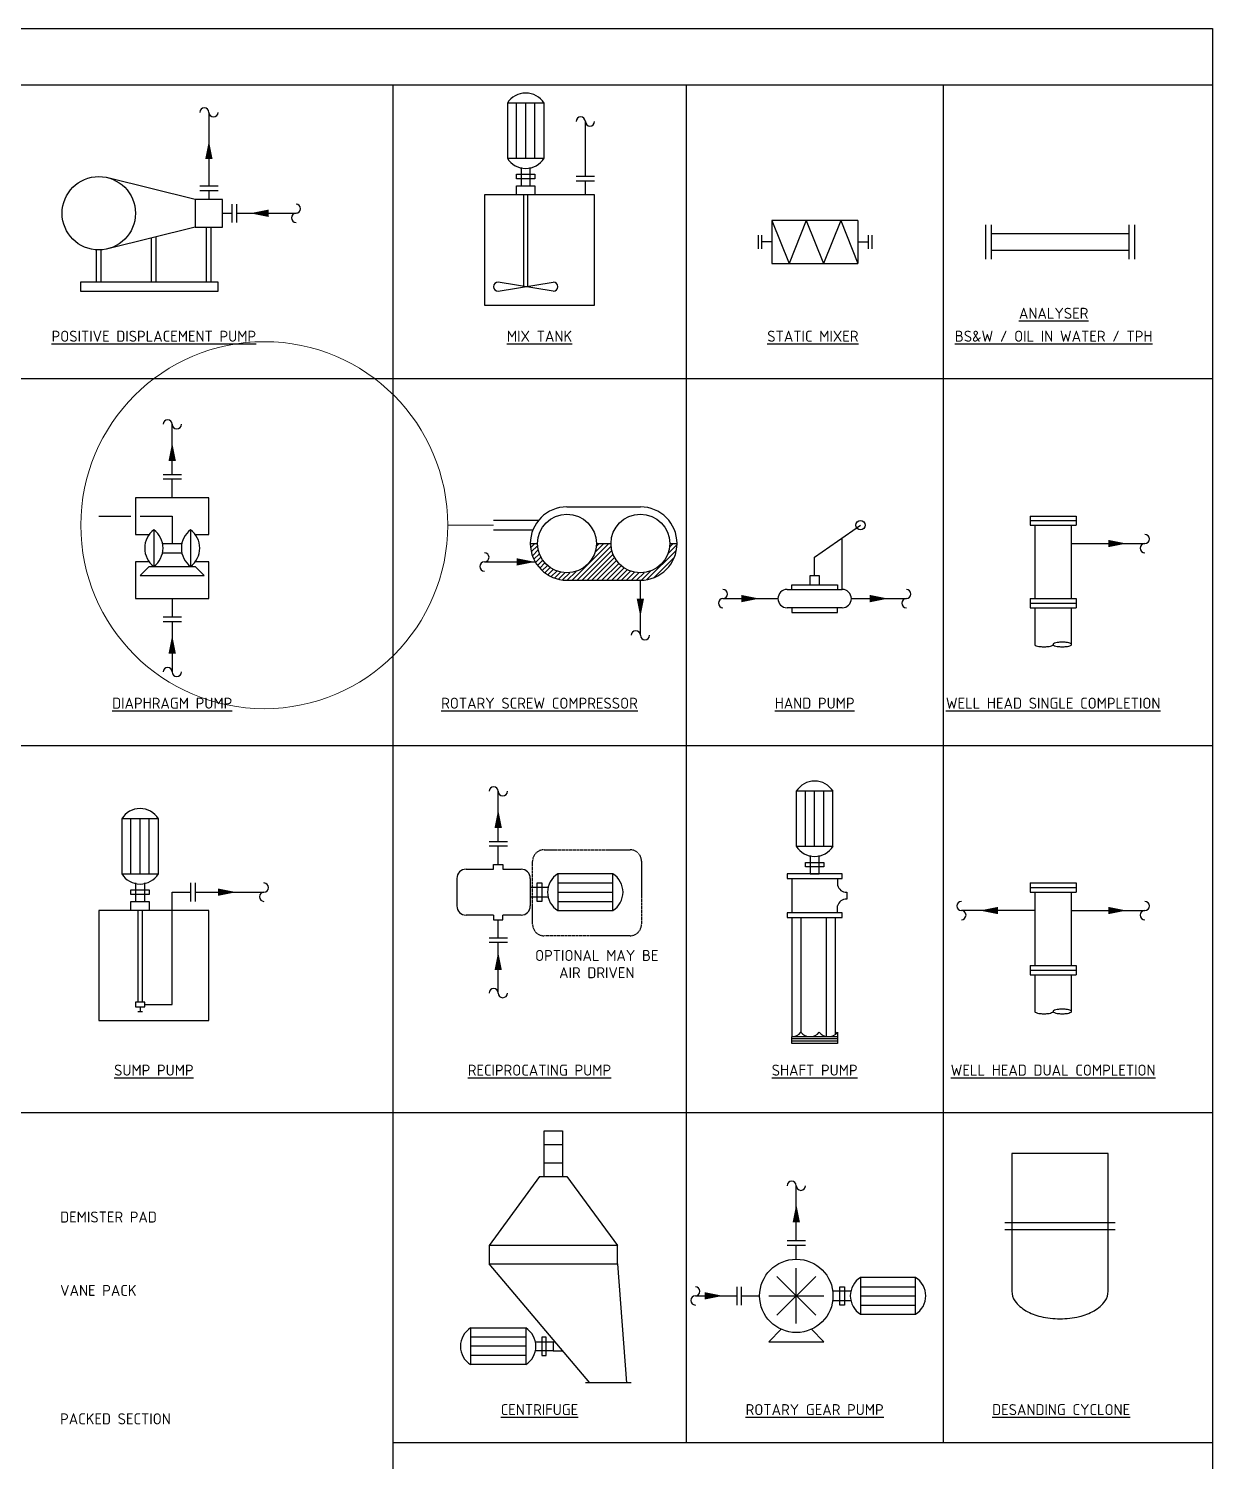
# Model space of a CAD drawing. Header units: millimetres. Extents: x -325 to 284974, y -1 to 659558.
# Drawn here: x 3498.9 to 3821.5, y 1278 to 1668.4 of the extents above; entities that cross this region are included whole.
import ezdxf
from ezdxf.enums import TextEntityAlignment as Align

# ---------------------------------------------------------------- set-up
doc = ezdxf.new("R2010")
doc.units = ezdxf.units.MM
doc.header["$LTSCALE"] = 0.5
doc.linetypes.add('DASH1', pattern=[0.12, 0.08, -0.04])
for name, color, linetype in [('DRAWING', 7, 'Continuous'), ('EQUIP', 3, 'Continuous'), ('MINOR', 1, 'Continuous'), ('PID', 2, 'Continuous'), ('TEXT_10', 2, 'Continuous')]:
    doc.layers.add(name, color=color, linetype=linetype)
doc.styles.add('X1', font='iso3098b.shx', dxfattribs={"height": 0.125})

# ---------------------------------------------------------------- blocks, each defined once
blk = doc.blocks.new('FLG')
at = {"color": 0}
blk.add_line((0, 0.25), (0, -0.25), dxfattribs=at)
blk = doc.blocks.new('MOTOR')
at = {"layer": 'DRAWING', "color": 7, "lineweight": 13}
blk.add_line((1, 0), (0, 0), dxfattribs=at)
blk.add_circle((5, 0), 4, dxfattribs=at)

msp = doc.modelspace()

# ---------------------------------------------------------------- hatches: boundary and pattern name
at = {"layer": 'EQUIP'}
h = msp.add_hatch(dxfattribs=at)
h.set_pattern_fill('ANSI31', color=256, scale=0.3)
h.set_pattern_definition([(45, (-276.7662, -24.1751), (-0.6735192, 0.6735192), [])])
h.paths.add_polyline_path([(3657.64, 1528.09), (3653.64, 1528.09, -1), (3637.64, 1528.09), (3635.64, 1528.09, 0.414214), (3645.64, 1518.09), (3665.64, 1518.09, 0.414214), (3675.64, 1528.09), (3673.64, 1528.09, -1)])

# ---------------------------------------------------------------- linework, layer by layer
at = {"linetype": 'Continuous'}
for p, q in [((2910.7, 1653.09), (3821.53, 1653.09)), ((3598.14, 1653.09), (3598.14, 1135.59)), ((3678.14, 1653.09), (3678.14, 1283.09)), ((3748.14, 1653.09), (3748.14, 1283.09)), ((3150.7, 1573.09), (3821.53, 1573.09)), ((3150.7, 1473.09), (3821.53, 1473.09)), ((3150.7, 1373.09), (3821.53, 1373.09)), ((3702.83, 1317.78), (3713.44, 1328.39)), ((3713.44, 1317.78), (3702.83, 1328.39)), ((3708.14, 1315.59), (3708.14, 1330.59)), ((3700.64, 1323.09), (3715.64, 1323.09)), ((3598.14, 1283.09), (3821.53, 1283.09))]:
    msp.add_line(p, q, dxfattribs=at)
msp.add_lwpolyline([(3821.53, 1135.59), (2910.7, 1135.59), (2910.7, 1668.4), (3821.53, 1668.4)], close=True, dxfattribs=at)
at = {"layer": 'EQUIP'}
for p, q in [((3629.39, 1648.09), (3629.39, 1633.09)), ((3639.39, 1648.09), (3629.39, 1648.09)), ((3639.39, 1633.09), (3639.39, 1648.09)), ((3629.39, 1633.09), (3639.39, 1633.09)), ((3633.14, 1630.59), (3633.14, 1625.59)), ((3635.64, 1625.59), (3635.64, 1630.59)), ((3633.14, 1625.59), (3635.64, 1625.59)), ((3759.7, 1614.96), (3759.7, 1605.59)), ((3761.26, 1614.96), (3761.26, 1605.59)), ((3761.26, 1612.62), (3798.76, 1612.62)), ((3798.76, 1614.96), (3798.76, 1605.59)), ((3800.32, 1614.96), (3800.32, 1605.59)), ((3798.76, 1607.93), (3761.26, 1607.93)), ((3637.83, 1534.34), (3625.64, 1534.34)), ((3645.64, 1538.09), (3665.64, 1538.09)), ((3625.64, 1531.84), (3636.37, 1531.84)), ((3645.64, 1518.09), (3665.64, 1518.09)), ((3708.14, 1460.59), (3708.14, 1445.59)), ((3718.14, 1460.59), (3708.14, 1460.59)), ((3718.14, 1445.59), (3718.14, 1460.59)), ((3524.29, 1453.09), (3524.29, 1438.09)), ((3534.29, 1453.09), (3524.29, 1453.09)), ((3534.29, 1438.09), (3534.29, 1453.09)), ((3708.14, 1445.59), (3718.14, 1445.59)), ((3711.89, 1443.09), (3711.89, 1438.09)), ((3714.39, 1438.09), (3714.39, 1443.09)), ((3524.29, 1438.09), (3534.29, 1438.09)), ((3643.14, 1438.09), (3643.14, 1428.09)), ((3658.14, 1438.09), (3643.14, 1438.09)), ((3658.14, 1428.09), (3658.14, 1438.09)), ((3711.89, 1438.09), (3714.39, 1438.09)), ((3528.04, 1435.59), (3528.04, 1430.59)), ((3530.54, 1430.59), (3530.54, 1435.59)), ((3635.64, 1434.34), (3635.64, 1431.84)), ((3640.64, 1434.34), (3635.64, 1434.34)), ((3528.04, 1430.59), (3530.54, 1430.59)), ((3635.64, 1431.84), (3640.64, 1431.84)), ((3643.14, 1428.09), (3658.14, 1428.09)), ((3765.01, 1343.09), (3795.01, 1343.09)), ((3765.01, 1341.21), (3795.01, 1341.21)), ((3725.64, 1328.09), (3725.64, 1318.09)), ((3740.64, 1328.09), (3725.64, 1328.09)), ((3740.64, 1318.09), (3740.64, 1328.09)), ((3718.14, 1324.34), (3718.14, 1321.84)), ((3723.14, 1324.34), (3718.14, 1324.34)), ((3718.14, 1321.84), (3723.14, 1321.84)), ((3725.64, 1318.09), (3740.64, 1318.09)), ((3619.39, 1314.34), (3634.39, 1314.34)), ((3619.39, 1304.34), (3619.39, 1314.34)), ((3634.39, 1314.34), (3634.39, 1304.34)), ((3636.89, 1310.59), (3641.89, 1310.59)), ((3641.89, 1308.09), (3636.89, 1308.09)), ((3641.89, 1310.59), (3641.89, 1308.09)), ((3634.39, 1304.34), (3619.39, 1304.34))]:
    msp.add_line(p, q, dxfattribs=at)
at = {"layer": 'EQUIP', "color": 2, "linetype": 'Continuous'}
for p, q in [((3631.89, 1633.09), (3631.89, 1648.09)), ((3634.39, 1633.09), (3634.39, 1648.09)), ((3636.89, 1633.09), (3636.89, 1648.09)), ((3710.64, 1445.59), (3710.64, 1460.59)), ((3713.14, 1445.59), (3713.14, 1460.59)), ((3715.64, 1445.59), (3715.64, 1460.59)), ((3526.79, 1438.09), (3526.79, 1453.09)), ((3529.29, 1438.09), (3529.29, 1453.09)), ((3531.79, 1438.09), (3531.79, 1453.09)), ((3643.14, 1435.59), (3658.14, 1435.59)), ((3643.14, 1433.09), (3658.14, 1433.09)), ((3643.14, 1430.59), (3658.14, 1430.59)), ((3725.64, 1325.59), (3740.64, 1325.59)), ((3725.64, 1323.09), (3740.64, 1323.09)), ((3725.64, 1320.59), (3740.64, 1320.59)), ((3634.39, 1311.84), (3619.39, 1311.84)), ((3634.39, 1309.34), (3619.39, 1309.34)), ((3634.39, 1306.84), (3619.39, 1306.84))]:
    msp.add_line(p, q, dxfattribs=at)
at = {"layer": 'EQUIP', "color": 2}
for p, q in [((3631.89, 1628.71), (3636.89, 1628.71)), ((3631.89, 1627.46), (3631.89, 1628.71)), ((3636.89, 1628.71), (3636.89, 1627.46)), ((3636.89, 1627.46), (3631.89, 1627.46)), ((3710.64, 1441.21), (3715.64, 1441.21)), ((3710.64, 1439.96), (3710.64, 1441.21)), ((3715.64, 1441.21), (3715.64, 1439.96)), ((3715.64, 1439.96), (3710.64, 1439.96)), ((3526.79, 1433.71), (3531.79, 1433.71)), ((3526.79, 1432.46), (3526.79, 1433.71)), ((3531.79, 1433.71), (3531.79, 1432.46)), ((3637.51, 1435.59), (3638.76, 1435.59)), ((3637.51, 1430.59), (3637.51, 1435.59)), ((3638.76, 1435.59), (3638.76, 1430.59)), ((3531.79, 1432.46), (3526.79, 1432.46)), ((3638.76, 1430.59), (3637.51, 1430.59)), ((3720.01, 1325.59), (3721.26, 1325.59)), ((3720.01, 1320.59), (3720.01, 1325.59)), ((3721.26, 1325.59), (3721.26, 1320.59)), ((3721.26, 1320.59), (3720.01, 1320.59)), ((3638.76, 1311.84), (3638.76, 1306.84)), ((3640.01, 1311.84), (3638.76, 1311.84)), ((3640.01, 1306.84), (3640.01, 1311.84)), ((3638.76, 1306.84), (3640.01, 1306.84))]:
    msp.add_line(p, q, dxfattribs=at)
at = {"layer": 'EQUIP', "linetype": 'Continuous'}
for p, q in [((3544.29, 1621.84), (3520.47, 1627.79)), ((3631.89, 1625.59), (3636.89, 1625.59)), ((3631.89, 1623.09), (3631.89, 1625.59)), ((3636.89, 1625.59), (3636.89, 1623.09)), ((3633.76, 1623.09), (3633.76, 1598.09)), ((3635.01, 1598.09), (3635.01, 1623.09)), ((3544.29, 1614.34), (3520.47, 1608.39)), ((3724.93, 1616.13), (3701.49, 1616.13)), ((3701.49, 1616.13), (3701.49, 1604.42)), ((3701.49, 1616.13), (3706.18, 1604.42)), ((3710.87, 1616.13), (3706.18, 1604.42)), ((3710.87, 1616.13), (3715.56, 1604.42)), ((3720.24, 1616.13), (3715.56, 1604.42)), ((3720.24, 1616.13), (3724.93, 1604.42)), ((3724.93, 1616.13), (3724.93, 1604.42)), ((3701.49, 1604.42), (3724.93, 1604.42)), ((3641.89, 1596.84), (3626.89, 1599.34)), ((3626.89, 1596.84), (3641.89, 1599.34)), ((3771.89, 1535.59), (3784.39, 1535.59)), ((3771.89, 1535.59), (3771.89, 1533.09)), ((3784.39, 1535.59), (3784.39, 1533.09)), ((3533.04, 1531.84), (3533.04, 1521.84)), ((3543.04, 1531.84), (3543.04, 1521.84)), ((3713.14, 1524.34), (3725.64, 1533.09)), ((3771.89, 1533.09), (3784.39, 1533.09)), ((3535.54, 1528.09), (3540.54, 1528.09)), ((3635.64, 1528.09), (3637.64, 1528.09)), ((3653.64, 1528.09), (3657.64, 1528.09)), ((3673.64, 1528.09), (3675.64, 1528.09)), ((3720.64, 1515.59), (3720.64, 1529.34)), ((3535.54, 1525.59), (3540.54, 1525.59)), ((3713.14, 1519.34), (3713.14, 1524.34)), ((3531.79, 1521.84), (3544.29, 1521.84)), ((3711.89, 1516.84), (3711.89, 1519.34)), ((3711.89, 1519.34), (3714.39, 1519.34)), ((3714.39, 1519.34), (3714.39, 1516.84)), ((3705.64, 1515.59), (3720.64, 1515.59)), ((3706.89, 1516.84), (3719.39, 1516.84)), ((3706.89, 1515.59), (3706.89, 1516.84)), ((3719.39, 1516.84), (3719.39, 1515.59)), ((3771.89, 1513.09), (3784.39, 1513.09)), ((3771.89, 1513.09), (3771.89, 1510.59)), ((3784.39, 1513.09), (3784.39, 1510.59)), ((3720.64, 1510.59), (3705.64, 1510.59)), ((3706.89, 1510.59), (3706.89, 1509.34)), ((3706.89, 1509.34), (3719.39, 1509.34)), ((3719.39, 1509.34), (3719.39, 1510.59)), ((3771.89, 1510.59), (3784.39, 1510.59)), ((3615.64, 1436.84), (3615.64, 1429.34)), ((3618.14, 1439.34), (3625.64, 1439.34)), ((3628.14, 1439.34), (3633.14, 1439.34)), ((3635.64, 1436.84), (3635.64, 1429.34)), ((3720.64, 1438.09), (3705.64, 1438.09)), ((3705.64, 1438.09), (3705.64, 1436.84)), ((3705.64, 1436.84), (3720.64, 1436.84)), ((3706.89, 1436.84), (3706.89, 1427.46)), ((3719.39, 1436.84), (3719.39, 1434.96)), ((3720.64, 1436.84), (3720.64, 1438.09)), ((3721.89, 1433.09), (3721.89, 1431.21)), ((3771.89, 1435.59), (3784.39, 1435.59)), ((3771.89, 1435.59), (3771.89, 1433.09)), ((3771.89, 1433.09), (3784.39, 1433.09)), ((3784.39, 1435.59), (3784.39, 1433.09)), ((3526.79, 1430.59), (3531.79, 1430.59)), ((3526.79, 1428.09), (3526.79, 1430.59)), ((3531.79, 1430.59), (3531.79, 1428.09)), ((3719.39, 1427.46), (3719.39, 1429.34)), ((3518.04, 1428.09), (3518.04, 1398.09)), ((3548.04, 1428.09), (3518.04, 1428.09)), ((3528.67, 1428.09), (3528.67, 1403.09)), ((3529.92, 1403.09), (3529.92, 1428.09)), ((3548.04, 1398.09), (3548.04, 1428.09)), ((3625.64, 1426.84), (3618.14, 1426.84)), ((3633.14, 1426.84), (3628.14, 1426.84)), ((3720.64, 1427.46), (3705.64, 1427.46)), ((3705.64, 1427.46), (3705.64, 1426.21)), ((3705.64, 1426.21), (3720.64, 1426.21)), ((3706.89, 1426.21), (3706.89, 1393.71)), ((3709.39, 1426.21), (3709.39, 1394.96)), ((3716.26, 1426.21), (3716.26, 1393.78)), ((3718.76, 1426.21), (3718.76, 1394.34)), ((3720.64, 1426.21), (3720.64, 1427.46)), ((3771.89, 1413.09), (3784.39, 1413.09)), ((3771.89, 1413.09), (3771.89, 1410.59)), ((3771.89, 1410.59), (3784.39, 1410.59)), ((3784.39, 1413.09), (3784.39, 1410.59)), ((3518.04, 1398.09), (3548.04, 1398.09)), ((3719.39, 1394.96), (3719.39, 1391.84)), ((3706.89, 1391.84), (3706.89, 1393.71)), ((3719.39, 1391.84), (3706.89, 1391.84)), ((3639.39, 1355.59), (3639.39, 1368.09)), ((3639.39, 1368.09), (3644.39, 1368.09)), ((3644.39, 1368.09), (3644.39, 1355.59)), ((3639.39, 1364.34), (3644.39, 1364.34)), ((3639.39, 1359.34), (3644.39, 1359.34)), ((3638.14, 1355.59), (3624.39, 1336.84)), ((3638.14, 1355.59), (3645.64, 1355.59)), ((3645.64, 1355.59), (3659.39, 1336.84)), ((3659.39, 1336.84), (3624.39, 1336.84)), ((3624.39, 1336.84), (3624.39, 1331.84)), ((3659.39, 1331.84), (3659.39, 1336.84)), ((3624.39, 1331.84), (3659.39, 1331.84)), ((3651.89, 1299.34), (3624.39, 1331.84)), ((3659.39, 1331.84), (3661.89, 1299.34)), ((3700.64, 1310.59), (3704.02, 1313.97)), ((3715.64, 1310.59), (3712.25, 1313.97)), ((3641.89, 1310.59), (3642.37, 1310.59)), ((3641.89, 1308.09), (3644.48, 1308.09)), ((3700.64, 1310.59), (3715.64, 1310.59)), ((3663.14, 1299.34), (3650.64, 1299.34))]:
    msp.add_line(p, q, dxfattribs=at)
at = {"layer": 'EQUIP', "color": 7}
for p, q in [((3771.89, 1534.34), (3784.39, 1534.34)), ((3771.89, 1511.84), (3784.39, 1511.84)), ((3771.89, 1434.34), (3784.39, 1434.34)), ((3771.89, 1411.84), (3784.39, 1411.84)), ((3719.39, 1393.71), (3706.89, 1393.71)), ((3719.39, 1393.09), (3706.89, 1393.09)), ((3719.39, 1392.46), (3706.89, 1392.46))]:
    msp.add_line(p, q, dxfattribs=at)
at = {"layer": 'EQUIP', "linetype": 'Continuous'}
for points in [[(3551.79, 1621.84), (3544.29, 1621.84), (3544.29, 1614.34), (3551.79, 1614.34)], [(3513.04, 1599.34), (3513.04, 1596.84), (3550.54, 1596.84), (3550.54, 1599.34)]]:
    msp.add_lwpolyline(points, close=True, dxfattribs=at)
for points in [[(3623.14, 1593.09), (3653.14, 1593.09), (3653.14, 1623.09), (3623.14, 1623.09), (3623.14, 1593.09)], [(3547.42, 1599.34), (3547.42, 1614.34)], [(3548.67, 1599.34), (3548.67, 1614.34)], [(3532.42, 1599.34), (3532.42, 1611.37)], [(3533.67, 1599.34), (3533.67, 1611.68)], [(3517.42, 1599.34), (3517.42, 1608.11)], [(3518.67, 1599.34), (3518.67, 1608.11)], [(3773.14, 1533.09), (3773.14, 1513.09)], [(3783.14, 1513.09), (3783.14, 1533.09)], [(3531.79, 1521.84), (3529.29, 1519.34), (3546.79, 1519.34), (3544.29, 1521.84)], [(3773.14, 1510.59), (3773.14, 1500.59)], [(3783.14, 1500.59), (3783.14, 1510.59)], [(3625.64, 1439.34), (3625.64, 1440.59), (3628.14, 1440.59), (3628.14, 1439.34)], [(3773.14, 1433.09), (3773.14, 1413.09)], [(3783.14, 1413.09), (3783.14, 1433.09)], [(3625.64, 1426.84), (3625.64, 1425.59), (3628.14, 1425.59), (3628.14, 1426.84)], [(3773.14, 1410.59), (3773.14, 1400.59)], [(3783.14, 1400.59), (3783.14, 1410.59)], [(3530.54, 1403.09), (3528.04, 1403.09), (3528.04, 1401.84), (3530.54, 1401.84), (3530.54, 1403.09)], [(3529.29, 1401.84), (3529.29, 1400.59)], [(3528.67, 1400.59), (3529.92, 1400.59)]]:
    msp.add_lwpolyline(points, dxfattribs=at)
for points in [[(3773.14, 1500.59, 0.26275), (3773.24, 1500.41, 0.074651), (3773.87, 1500.15, 0.035463), (3774.61, 1500.02, 0.025802), (3775.64, 1499.96, 0.025802), (3776.67, 1500.02, 0.035463), (3777.4, 1500.15, 0.074651), (3778.03, 1500.41, 0.26275), (3778.14, 1500.59, 0.26275)], [(3773.14, 1400.59, 0.26275), (3773.24, 1400.41, 0.074651), (3773.87, 1400.15, 0.035463), (3774.61, 1400.02, 0.025802), (3775.64, 1399.96, 0.025802), (3776.67, 1400.02, 0.035463), (3777.4, 1400.15, 0.074651), (3778.03, 1400.41, 0.26275), (3778.14, 1400.59, 0.26275)]]:
    msp.add_lwpolyline(points, format="xyb", dxfattribs=at)
for points in [[(3778.14, 1500.59, 0.26275), (3778.24, 1500.41, 0.074651), (3778.87, 1500.15, 0.035463), (3779.61, 1500.02, 0.025802), (3780.64, 1499.96, 0.025802), (3781.67, 1500.02, 0.035463), (3782.4, 1500.15, 0.074651), (3783.03, 1500.41, 0.26275), (3783.14, 1500.59, 0.26275), (3783.03, 1500.77, 0.074651), (3782.4, 1501.03, 0.035463), (3781.67, 1501.16, 0.025802), (3780.64, 1501.21, 0.025802), (3779.61, 1501.16, 0.035463), (3778.87, 1501.03, 0.074651), (3778.24, 1500.77, 0.26275)], [(3778.14, 1400.59, 0.26275), (3778.24, 1400.41, 0.074651), (3778.87, 1400.15, 0.035463), (3779.61, 1400.02, 0.025802), (3780.64, 1399.96, 0.025802), (3781.67, 1400.02, 0.035463), (3782.4, 1400.15, 0.074651), (3783.03, 1400.41, 0.26275), (3783.14, 1400.59, 0.26275), (3783.03, 1400.77, 0.074651), (3782.4, 1401.03, 0.035463), (3781.67, 1401.16, 0.025802), (3780.64, 1401.21, 0.025802), (3779.61, 1401.16, 0.035463), (3778.87, 1401.03, 0.074651), (3778.24, 1400.77, 0.26275)]]:
    msp.add_lwpolyline(points, format="xyb", close=True, dxfattribs=at)
at = {"layer": 'EQUIP', "color": 7, "linetype": 'DASH1'}
msp.add_lwpolyline([(3639.39, 1444.65), (3662.82, 1444.65, -0.414214), (3665.95, 1441.52), (3665.95, 1424.34, -0.414214), (3662.82, 1421.21), (3639.39, 1421.21, -0.414214), (3636.26, 1424.34), (3636.26, 1441.52, -0.414214)], format="xyb", close=True, dxfattribs=at)
at = {"layer": 'EQUIP'}
for points in [[(3793.14, 1324.34), (3793.14, 1361.84), (3766.89, 1361.84)], [(3766.89, 1361.84), (3766.89, 1324.34)]]:
    msp.add_lwpolyline(points, dxfattribs=at)
msp.add_lwpolyline([(3766.89, 1324.34, 0.158104), (3767.73, 1321.72, 0.106506), (3770.73, 1319.03, 0.071806), (3774.74, 1317.45, 0.05817), (3780.01, 1316.84, 0.05817), (3785.28, 1317.45, 0.071806), (3789.29, 1319.03, 0.106506), (3792.29, 1321.72, 0.158104), (3793.14, 1324.34, 0.158104)], format="xyb", dxfattribs=at)
at = {"layer": 'EQUIP', "linetype": 'Continuous'}
for centre, radius in [((3518.04, 1618.09), 10), ((3725.64, 1533.09), 1.25), ((3708.14, 1323.09), 10)]:
    msp.add_circle(centre, radius, dxfattribs=at)
at = {"layer": 'EQUIP'}
for centre in [(3645.64, 1528.09), (3665.64, 1528.09)]:
    msp.add_circle(centre, 8, dxfattribs=at)
for centre, radius, start, end in [((3634.39, 1644.96), 5.9, 32.0054, 147.9946), ((3634.39, 1636.21), 5.9, 212.0054, 327.9946), ((3645.64, 1528.09), 10, 90, 270), ((3665.64, 1528.09), 10, 270, 90), ((3713.14, 1457.46), 5.9, 32.0054, 147.9946), ((3529.29, 1449.96), 5.9, 32.0054, 147.9946), ((3713.14, 1448.71), 5.9, 212.0054, 327.9946), ((3529.29, 1441.21), 5.9, 212.0054, 327.9946), ((3646.26, 1433.09), 5.9, 122.0054, 237.9946), ((3655.01, 1433.09), 5.9, 302.0054, 57.9946), ((3728.76, 1323.09), 5.9, 122.0054, 237.9946), ((3737.51, 1323.09), 5.9, 302.0054, 57.9946), ((3622.51, 1309.34), 5.9, 122.0054, 237.9946), ((3631.26, 1309.34), 5.9, 302.0054, 57.9946)]:
    msp.add_arc(centre, radius, start, end, dxfattribs=at)
at = {"layer": 'EQUIP', "linetype": 'Continuous'}
for centre, radius, start, end in [((3626.89, 1598.09), 1.25, 90, 270), ((3641.89, 1598.09), 1.25, 270, 90), ((3536.79, 1526.84), 6.25, 126.8699, 233.1301), ((3529.29, 1526.84), 6.25, 306.8699, 53.1301), ((3546.79, 1526.84), 6.25, 126.8699, 233.1301), ((3539.29, 1526.84), 6.25, 306.8699, 53.1301), ((3705.64, 1513.09), 2.5, 90, 270), ((3720.64, 1513.09), 2.5, 270, 90), ((3618.14, 1436.84), 2.5, 90, 180), ((3633.14, 1436.84), 2.5, 0, 90), ((3721.81, 1435.59), 2.5, 194.4479, 271.8123), ((3618.14, 1429.34), 2.5, 180, 270), ((3633.14, 1429.34), 2.5, 270, 0), ((3721.81, 1428.71), 2.5, 88.1877, 165.5521)]:
    msp.add_arc(centre, radius, start, end, dxfattribs=at)
at = {"layer": 'EQUIP', "color": 7}
for centre, start in [((3706.89, 1396.84), 270), ((3711.89, 1396.84), 216.8699), ((3716.89, 1396.84), 216.8699)]:
    msp.add_arc(centre, 3.12, start, 323.1301, dxfattribs=at)
at = {"layer": 'MINOR', "linetype": 'Continuous'}
for p, q in [((3548.04, 1645.59), (3548.04, 1625.59)), ((3650.64, 1628.09), (3650.64, 1643.09)), ((3548.04, 1624.34), (3548.04, 1621.84)), ((3650.64, 1623.09), (3650.64, 1626.84)), ((3551.79, 1618.09), (3554.29, 1618.09)), ((3555.54, 1618.09), (3571.79, 1618.09)), ((3538.04, 1546.84), (3538.04, 1560.59)), ((3538.04, 1540.59), (3538.04, 1545.59)), ((3783.14, 1528.09), (3803.14, 1528.09)), ((3528.04, 1523.09), (3528.04, 1513.09)), ((3531.79, 1523.09), (3528.04, 1523.09)), ((3548.04, 1523.09), (3544.29, 1523.09)), ((3548.04, 1513.09), (3548.04, 1523.09)), ((3623.14, 1523.09), (3636.89, 1523.09)), ((3665.64, 1503.09), (3665.64, 1518.09)), ((3528.04, 1513.09), (3548.04, 1513.09)), ((3538.04, 1513.09), (3538.04, 1508.09)), ((3688.14, 1513.09), (3703.14, 1513.09)), ((3723.14, 1513.09), (3738.14, 1513.09)), ((3538.04, 1506.84), (3538.04, 1493.09)), ((3626.89, 1446.84), (3626.89, 1460.59)), ((3626.89, 1440.59), (3626.89, 1445.59)), ((3538.04, 1402.46), (3538.04, 1433.09)), ((3538.04, 1433.09), (3543.04, 1433.09)), ((3544.29, 1433.09), (3563.04, 1433.09)), ((3626.89, 1420.59), (3626.89, 1425.59)), ((3773.14, 1428.09), (3753.14, 1428.09)), ((3783.14, 1428.09), (3803.14, 1428.09)), ((3626.89, 1405.59), (3626.89, 1419.34)), ((3530.54, 1402.46), (3538.04, 1402.46)), ((3708.14, 1338.09), (3708.14, 1353.09)), ((3708.14, 1333.09), (3708.14, 1336.84)), ((3680.64, 1323.09), (3691.89, 1323.09)), ((3693.14, 1323.09), (3698.14, 1323.09))]:
    msp.add_line(p, q, dxfattribs=at)
msp.add_lwpolyline([(3544.29, 1530.59), (3548.04, 1530.59), (3548.04, 1540.59), (3528.04, 1540.59), (3528.04, 1530.59), (3531.79, 1530.59)], dxfattribs=at)
at = {"layer": 'PID', "linetype": 'Continuous'}
for p, q in [((3697.74, 1612.15), (3697.74, 1608.4)), ((3728.68, 1612.15), (3728.68, 1608.4)), ((3518.04, 1535.59), (3526.79, 1535.59)), ((3529.29, 1535.59), (3538.04, 1535.59)), ((3538.04, 1535.59), (3538.04, 1528.09))]:
    msp.add_line(p, q, dxfattribs=at)
at = {"layer": 'PID'}
for p, q in [((3698.68, 1612.15), (3698.68, 1608.4)), ((3701.49, 1610.27), (3698.68, 1610.27)), ((3724.93, 1610.27), (3727.74, 1610.27)), ((3727.74, 1612.15), (3727.74, 1608.4))]:
    msp.add_line(p, q, dxfattribs=at)
for points in [[(3548.04, 1637.85, 0, 2, 0), (3548.04, 1632.85, 2, 2, 0)], [(3559.29, 1618.09, 0, 2, 0), (3564.29, 1618.09, 2, 2, 0)], [(3538.04, 1555.59, 0, 2, 0), (3538.04, 1550.59, 2, 2, 0)], [(3798.14, 1528.09, 0, 2, 0), (3793.14, 1528.09, 2, 2, 0)], [(3636.89, 1523.09, 0, 2, 0), (3631.89, 1523.09, 2, 2, 0)], [(3665.64, 1508.09, 0, 2, 0), (3665.64, 1513.09, 2, 2, 0)], [(3698.14, 1513.09, 0, 2, 0), (3693.14, 1513.09, 2, 2, 0)], [(3733.14, 1513.09, 0, 2, 0), (3728.14, 1513.09, 2, 2, 0)], [(3538.04, 1503.09, 0, 2, 0), (3538.04, 1498.09, 2, 2, 0)], [(3626.89, 1455.59, 0, 2, 0), (3626.89, 1450.59, 2, 2, 0)], [(3555.54, 1433.09, 0, 2, 0), (3550.54, 1433.09, 2, 2, 0)], [(3758.14, 1428.09, 0, 2, 0), (3763.14, 1428.09, 2, 2, 0)], [(3798.14, 1428.09, 0, 2, 0), (3793.14, 1428.09, 2, 2, 0)], [(3626.89, 1416.84, 0, 2, 0), (3626.89, 1411.84, 2, 2, 0)], [(3708.14, 1348.09, 0, 2, 0), (3708.14, 1343.09, 2, 2, 0)], [(3688.14, 1323.09, 0, 2, 0), (3683.14, 1323.09, 2, 2, 0)]]:
    msp.add_lwpolyline(points, format="xyseb", dxfattribs=at)
for centre, start, end in [((3546.79, 1645.59), 0, 180), ((3549.29, 1645.59), 180, 0), ((3649.39, 1643.09), 0, 180), ((3651.89, 1643.09), 180, 0), ((3571.79, 1619.34), 270, 90), ((3571.79, 1616.84), 90, 270), ((3536.79, 1560.59), 0, 180), ((3539.29, 1560.59), 180, 0), ((3803.14, 1529.34), 270, 90), ((3803.14, 1526.84), 90, 270), ((3623.14, 1521.84), 90, 270), ((3623.14, 1524.34), 270, 90), ((3688.14, 1514.34), 270, 90), ((3738.14, 1514.34), 270, 90), ((3688.14, 1511.84), 90, 270), ((3738.14, 1511.84), 90, 270), ((3664.39, 1503.09), 0, 180), ((3666.89, 1503.09), 180, 0), ((3536.79, 1493.09), 0, 180), ((3539.29, 1493.09), 180, 0), ((3625.64, 1460.59), 0, 180), ((3628.14, 1460.59), 180, 0), ((3563.04, 1431.84), 90, 270), ((3563.04, 1434.34), 270, 90), ((3753.14, 1429.34), 90, 270), ((3803.14, 1429.34), 270, 90), ((3753.14, 1426.84), 270, 90), ((3803.14, 1426.84), 90, 270), ((3625.64, 1405.59), 0, 180), ((3628.14, 1405.59), 180, 0), ((3706.89, 1353.09), 0, 180), ((3709.39, 1353.09), 180, 0), ((3680.64, 1324.34), 270, 90), ((3680.64, 1321.84), 90, 270)]:
    msp.add_arc(centre, 1.25, start, end, dxfattribs=at)

# ---------------------------------------------------------------- block references
at = {"layer": 'EQUIP', "linetype": 'Continuous', "xscale": 12.5, "yscale": 12.5, "zscale": 12.5, "rotation": 180}
msp.add_blockref('MOTOR', (3625.64, 1533.09), dxfattribs=at)
at = {"layer": 'PID', "linetype": 'Continuous', "xscale": 10, "yscale": 10, "zscale": 10}
for p, rotation in [((3650.64, 1628.09), 270), ((3548.04, 1625.59), 89.99999999999999), ((3548.04, 1624.34), 89.99999999999999), ((3650.64, 1626.84), 270), ((3538.04, 1546.84), 270), ((3538.04, 1545.59), 270), ((3538.04, 1508.09), 89.99999999999999), ((3538.04, 1506.84), 89.99999999999999), ((3626.89, 1446.84), 270), ((3626.89, 1445.59), 270), ((3626.89, 1420.59), 270), ((3626.89, 1419.34), 270), ((3708.14, 1338.09), 270), ((3708.14, 1336.84), 270)]:
    msp.add_blockref('FLG', p, dxfattribs=dict(at, rotation=rotation))
for p in [(3554.29, 1618.09), (3555.54, 1618.09), (3543.04, 1433.09), (3544.29, 1433.09), (3691.89, 1323.09), (3693.14, 1323.09)]:
    msp.add_blockref('FLG', p, dxfattribs=at)

# ---------------------------------------------------------------- texts
at = {"layer": 'TEXT_10', "style": 'X1'}
for s, p in [('%%UANALYSER', (3778.28, 1589.34)), ('%%UPOSITIVE DISPLACEMENT PUMP', (3533.04, 1583.09)), ('%%UMIX TANK', (3638.14, 1583.09)), ('%%USTATIC MIXER', (3712.66, 1583.09)), ('%%UBS&W / OIL IN WATER / TPH', (3778.28, 1583.09)), ('%%UDIAPHRAGM PUMP', (3538.04, 1483.09)), ('%%UROTARY SCREW COMPRESSOR', (3638.14, 1483.09)), ('%%UHAND PUMP', (3713.14, 1483.09)), ('%%UWELL HEAD SINGLE COMPLETION', (3778.14, 1483.09)), ('OPTIONAL MAY BE', (3653.76, 1414.34)), ('AIR DRIVEN', (3653.76, 1409.65)), ('%%USUMP PUMP', (3533.04, 1383.09)), ('%%URECIPROCATING PUMP', (3638.14, 1383.09)), ('%%USHAFT PUMP', (3713.14, 1383.09)), ('%%UWELL HEAD DUAL COMPLETION', (3778.14, 1383.09)), ('%%UCENTRIFUGE', (3638.14, 1290.59)), ('%%UROTARY GEAR PUMP', (3713.14, 1290.59)), ('%%UDESANDING CYCLONE', (3780.32, 1290.59))]:
    msp.add_text(s, height=3, dxfattribs=at).set_placement(p, align=Align.CENTER)
for s, p in [('DEMISTER PAD', (3507.49, 1343.07)), ('VANE PACK', (3507.49, 1323.07)), ('PACKED SECTION', (3507.49, 1288.07))]:
    msp.add_text(s, height=3, dxfattribs=at).set_placement(p)

doc.saveas('drawing.dxf')
